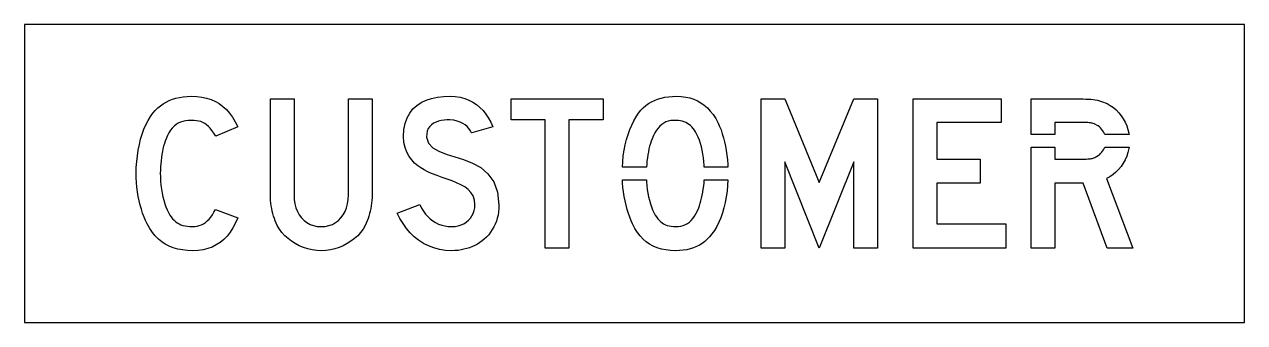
# Model space of a CAD drawing. Extents: x 0 to 49, y 0 to 12.
import ezdxf

# ---------------------------------------------------------------- set-up
doc = ezdxf.new("R2010")
doc.units = 0
doc.layers.add('CUT', color=7, linetype='Continuous')
doc.layers.add('OUTSIDE', color=1, linetype='Continuous')

msp = doc.modelspace()

# ---------------------------------------------------------------- linework, layer by layer
at = {"layer": 'CUT'}
for points in [[(8.003, 3.3462), (7.8578, 3.2262), (7.703, 3.1248), (7.5368, 3.042), (7.3598, 2.9778), (7.1726, 2.9316), (6.9734, 2.904), (6.7634, 2.895), (6.5486, 2.9016), (6.347, 2.9232), (6.1574, 2.9586), (5.9798, 3.0096), (5.8136, 3.075), (5.6582, 3.1554), (5.513, 3.2514), (5.3786, 3.3624), (5.2532, 3.4896), (5.1374, 3.633), (5.0306, 3.7926), (4.9316, 3.9684), (4.8656, 4.1046), (4.8038, 4.2498), (4.7474, 4.4028), (4.6958, 4.5636), (4.649, 4.7304), (4.6082, 4.9026), (4.5728, 5.0802), (4.5434, 5.2614), (4.52, 5.4456), (4.5032, 5.6328), (4.493, 5.8212), (4.4894, 6.0108), (4.4948, 6.2472), (4.5104, 6.4824), (4.5356, 6.7146), (4.571, 6.9426), (4.6154, 7.164), (4.6688, 7.3788), (4.7306, 7.5846), (4.8014, 7.7808), (4.8806, 7.9644), (4.967, 8.1354), (5.0618, 8.2914), (5.1632, 8.4318), (5.2562, 8.538), (5.3546, 8.6352), (5.4596, 8.7234), (5.5712, 8.8026), (5.6888, 8.8728), (5.8136, 8.934), (5.9444, 8.9862), (6.0818, 9.0288), (6.2264, 9.0624), (6.377, 9.0858), (6.5354, 9.1002), (6.7004, 9.105), (6.9194, 9.0972), (7.1258, 9.0732), (7.3184, 9.033), (7.4996, 8.976), (7.6688, 8.9016), (7.8266, 8.8104), (7.9742, 8.7018), (8.1116, 8.5752), (8.2394, 8.43), (8.3588, 8.2668), (8.4704, 8.085), (8.5736, 7.884), (7.6898, 7.5054), (7.6082, 7.6236), (7.5314, 7.7274), (7.4582, 7.8174), (7.3862, 7.8936), (7.3148, 7.9578), (7.2422, 8.0106), (7.1672, 8.0526), (7.088, 8.0856), (7.0028, 8.109), (6.911, 8.1252), (6.8108, 8.1342), (6.7004, 8.1366), (6.5828, 8.1324), (6.4718, 8.1186), (6.3674, 8.0958), (6.2696, 8.0628), (6.1778, 8.0196), (6.0926, 7.9656), (6.0122, 7.9008), (5.9378, 7.8252), (5.8682, 7.737), (5.804, 7.6374), (5.7446, 7.5252), (5.6894, 7.3998), (5.654, 7.3074), (5.6216, 7.2078), (5.5916, 7.1028), (5.564, 6.993), (5.54, 6.8784), (5.5184, 6.7608), (5.5004, 6.6396), (5.4854, 6.516), (5.4734, 6.3906), (5.465, 6.264), (5.4596, 6.1374), (5.4578, 6.0108), (5.4614, 5.8476), (5.4698, 5.6856), (5.4848, 5.5254), (5.5046, 5.3682), (5.5304, 5.2146), (5.561, 5.0658), (5.5958, 4.923), (5.636, 4.7862), (5.6804, 4.6578), (5.7284, 4.5372), (5.7812, 4.4268), (5.837, 4.3266), (5.891, 4.251), (5.948, 4.1826), (6.008, 4.1208), (6.0716, 4.0656), (6.1394, 4.0176), (6.2108, 3.9762), (6.2864, 3.9414), (6.3674, 3.9132), (6.4526, 3.891), (6.5438, 3.8754), (6.6398, 3.8664), (6.7424, 3.8634), (6.8402, 3.8676), (6.9338, 3.8808), (7.0232, 3.9036), (7.109, 3.9354), (7.1906, 3.9774), (7.2686, 4.029), (7.343, 4.0908), (7.4144, 4.1628), (7.4822, 4.245), (7.5476, 4.3386), (7.6094, 4.4424), (7.6688, 4.5576), (8.5736, 4.221), (8.4794, 4.0092), (8.3756, 3.816), (8.2616, 3.6408), (8.1374, 3.4842)], [(13.9298, 4.6992), (13.9118, 4.5918), (13.8896, 4.4868), (13.8644, 4.3842), (13.8356, 4.2834), (13.8038, 4.185), (13.7684, 4.0896), (13.7306, 3.996), (13.6898, 3.9054), (13.6028, 3.7614), (13.5002, 3.6258), (13.3838, 3.4986), (13.2548, 3.381), (13.1138, 3.2742), (12.9632, 3.1788), (12.8042, 3.096), (12.6368, 3.0258), (12.464, 2.97), (12.2864, 2.9286), (12.1046, 2.9034), (11.921, 2.895), (11.738, 2.9034), (11.5562, 2.9286), (11.3786, 2.97), (11.2058, 3.0258), (11.0384, 3.096), (10.8794, 3.1788), (10.7288, 3.2742), (10.5878, 3.381), (10.4588, 3.4986), (10.3424, 3.6258), (10.2398, 3.7614), (10.1528, 3.9054), (10.112, 3.996), (10.0742, 4.0896), (10.0388, 4.185), (10.007, 4.2834), (9.9782, 4.3842), (9.953, 4.4868), (9.9308, 4.5918), (9.9128, 4.6992), (9.8984, 4.8084), (9.8876, 4.9194), (9.8816, 5.0322), (9.8792, 5.1474), (9.8792, 9), (10.8266, 9), (10.8266, 5.1474), (10.8356, 4.9584), (10.8626, 4.782), (10.9058, 4.6182), (10.9652, 4.4682), (11.0402, 4.3332), (11.129, 4.2132), (11.2322, 4.1094), (11.3474, 4.023), (11.4752, 3.954), (11.6138, 3.9042), (11.7626, 3.8736), (11.921, 3.8634), (12.08, 3.8736), (12.2288, 3.9042), (12.3674, 3.954), (12.4952, 4.023), (12.6104, 4.1094), (12.7136, 4.2132), (12.8024, 4.3332), (12.8774, 4.4682), (12.9368, 4.6182), (12.98, 4.782), (13.007, 4.9584), (13.016, 5.1474), (13.016, 9), (13.9634, 9), (13.9634, 5.1474), (13.961, 5.0322), (13.955, 4.9194), (13.9442, 4.8084)], [(18.9518, 4.0812), (18.9056, 3.963), (18.8516, 3.8496), (18.7898, 3.741), (18.7208, 3.6366), (18.644, 3.5382), (18.56, 3.4452), (18.4688, 3.3576), (18.3818, 3.2868), (18.29, 3.2214), (18.1934, 3.1614), (18.0926, 3.1068), (17.9882, 3.0582), (17.879, 3.0156), (17.7668, 2.9796), (17.6516, 2.9496), (17.5334, 2.9256), (17.4122, 2.9088), (17.2886, 2.898), (17.1632, 2.895), (16.9112, 2.907), (16.6706, 2.9442), (16.4426, 3.0042), (16.226, 3.0864), (16.0226, 3.1896), (15.8318, 3.3132), (15.6542, 3.4554), (15.4904, 3.615), (15.3398, 3.792), (15.2036, 3.984), (15.0812, 4.1904), (14.9738, 4.4106), (15.8792, 4.7472), (15.9464, 4.6104), (16.0226, 4.4844), (16.1066, 4.3692), (16.1984, 4.2654), (16.2968, 4.173), (16.403, 4.092), (16.5152, 4.023), (16.634, 3.966), (16.7582, 3.9216), (16.8884, 3.8892), (17.0234, 3.87), (17.1632, 3.8634), (17.2964, 3.8712), (17.4218, 3.8934), (17.5388, 3.93), (17.6468, 3.9804), (17.7446, 4.0422), (17.8316, 4.116), (17.9078, 4.2), (17.9714, 4.2936), (18.0218, 4.3962), (18.059, 4.5066), (18.0818, 4.6236), (18.0896, 4.7472), (18.071, 4.9338), (18.0176, 5.0952), (17.933, 5.2344), (17.8208, 5.355), (17.6852, 5.4588), (17.5292, 5.55), (17.357, 5.631), (17.1728, 5.7048), (16.9796, 5.7744), (16.781, 5.8434), (16.5818, 5.9142), (16.3844, 5.9892), (16.2866, 6.0312), (16.1744, 6.0828), (16.0526, 6.1458), (15.9254, 6.2226), (15.7964, 6.3138), (15.6716, 6.4212), (15.5534, 6.546), (15.4472, 6.6894), (15.3572, 6.8538), (15.2876, 7.0404), (15.2426, 7.2498), (15.2264, 7.4844), (15.2432, 7.764), (15.2906, 8.0136), (15.3686, 8.235), (15.4736, 8.4282), (15.605, 8.5956), (15.761, 8.7366), (15.9386, 8.8536), (16.1372, 8.9472), (16.3544, 9.018), (16.5884, 9.0672), (16.838, 9.096), (17.1002, 9.105), (17.3048, 9.0954), (17.4986, 9.066), (17.6804, 9.018), (17.8514, 8.9526), (18.0104, 8.8698), (18.158, 8.7708), (18.2948, 8.6568), (18.4196, 8.5284), (18.533, 8.3856), (18.6356, 8.2308), (18.7262, 8.0628), (18.8054, 7.884), (17.9636, 7.6314), (17.9588, 7.6416), (17.9444, 7.6692), (17.9198, 7.7106), (17.8838, 7.7634), (17.8352, 7.8234), (17.774, 7.887), (17.6984, 7.9512), (17.6078, 8.0118), (17.5016, 8.067), (17.3786, 8.1114), (17.2382, 8.1432), (17.0792, 8.1576), (16.967, 8.1594), (16.8542, 8.1516), (16.742, 8.1354), (16.6334, 8.109), (16.5302, 8.0718), (16.4342, 8.0238), (16.349, 7.9638), (16.2758, 7.8912), (16.2176, 7.8054), (16.1762, 7.7064), (16.154, 7.5924), (16.1528, 7.4634), (16.2278, 7.2198), (16.3976, 7.0368), (16.6424, 6.8964), (16.9436, 6.7818), (17.2814, 6.6756), (17.6372, 6.5604), (17.9906, 6.42), (18.3236, 6.2358), (18.6158, 5.9916), (18.8486, 5.67), (19.0028, 5.2542), (19.058, 4.7262), (19.0538, 4.5906), (19.0406, 4.458), (19.0196, 4.329), (18.9896, 4.203)], [(20.9102, 8.1576), (19.5422, 8.1576), (19.5422, 9), (23.2472, 9), (23.2472, 8.1576), (21.8576, 8.1576), (21.8576, 3), (20.9102, 3)], [(27.2186, 6.9342), (27.1856, 7.0746), (27.1484, 7.209), (27.1064, 7.3368), (27.0596, 7.4568), (27.0086, 7.5696), (26.9528, 7.6734), (26.9042, 7.749), (26.8538, 7.8162), (26.8016, 7.8762), (26.7458, 7.9296), (26.6876, 7.9758), (26.6264, 8.016), (26.5616, 8.0496), (26.4926, 8.0778), (26.42, 8.1), (26.3426, 8.1174), (26.2604, 8.1294), (26.1734, 8.1366), (26.0612, 8.1366), (25.9556, 8.1264), (25.8566, 8.1048), (25.7636, 8.0724), (25.6766, 8.0286), (25.595, 7.9734), (25.5182, 7.9074), (25.4468, 7.8294), (25.3802, 7.74), (25.3178, 7.6386), (25.2596, 7.5252), (25.205, 7.3998), (25.1696, 7.3068), (25.1372, 7.2066), (25.1072, 7.0998), (25.0796, 6.9876), (25.0556, 6.8706), (25.034, 6.75), (25.016, 6.6264), (25.001, 6.5004), (24.989, 6.3726), (24.981, 6.251), (24.0115, 6.251), (24.026, 6.4746), (24.0512, 6.7086), (24.0854, 6.936), (24.1292, 7.1562), (24.1814, 7.3686), (24.242, 7.572), (24.311, 7.7658), (24.3872, 7.9494), (24.4706, 8.1222), (24.5612, 8.283), (24.6578, 8.4318), (24.7502, 8.5422), (24.848, 8.6424), (24.9512, 8.7324), (25.061, 8.8122), (25.1774, 8.8818), (25.2998, 8.9424), (25.43, 8.9928), (25.5668, 9.0336), (25.712, 9.0654), (25.8644, 9.0876), (26.0252, 9.1008), (26.195, 9.105), (26.3792, 9.0984), (26.555, 9.0768), (26.7212, 9.0414), (26.8784, 8.9904), (27.0278, 8.925), (27.1682, 8.8446), (27.3014, 8.7486), (27.4268, 8.6376), (27.545, 8.5104), (27.656, 8.367), (27.7598, 8.2074), (27.8582, 8.0316), (27.9188, 7.8954), (27.9752, 7.7502), (28.0268, 7.5972), (28.0736, 7.4364), (28.1156, 7.2696), (28.1528, 7.0974), (28.184, 6.9198), (28.2104, 6.7386), (28.2308, 6.5544), (28.2458, 6.3672), (28.2514, 6.251), (27.3035, 6.251), (27.3002, 6.3204), (27.287, 6.4806), (27.269, 6.6366), (27.2462, 6.7878)], [(30.5318, 6.4734), (30.5318, 3), (29.5844, 3), (29.5844, 9), (30.5318, 9), (31.9214, 5.6316), (33.311, 9), (34.2578, 9), (34.2578, 3), (33.311, 3), (33.311, 6.4734), (31.9214, 3)], [(39.2264, 8.0526), (36.6368, 8.0526), (36.6368, 6.579), (38.384, 6.579), (38.384, 5.6106), (36.6368, 5.6106), (36.6368, 3.9684), (39.416, 3.9684), (39.416, 3), (35.6894, 3), (35.6894, 9), (39.2264, 9)], [(43.2146, 7.8312), (43.1666, 7.8744), (43.1138, 7.9134), (43.058, 7.9476), (43.022, 7.9674), (42.9884, 7.9842), (42.9548, 7.9992), (42.9206, 8.0118), (42.8852, 8.0226), (42.8474, 8.0316), (42.806, 8.0388), (42.7604, 8.0442), (42.7088, 8.0478), (42.6506, 8.0508), (42.5846, 8.052), (42.5108, 8.0526), (41.3738, 8.0526), (41.3738, 7.5668), (40.4264, 7.5668), (40.4264, 9), (42.4052, 9), (42.518, 8.9988), (42.6254, 8.9964), (42.7268, 8.991), (42.824, 8.9838), (42.9164, 8.9736), (43.0052, 8.9604), (43.0904, 8.9442), (43.1726, 8.925), (43.2518, 8.9022), (43.3292, 8.8758), (43.4048, 8.8452), (43.4792, 8.8104), (43.6076, 8.7396), (43.7288, 8.6544), (43.8428, 8.556), (43.9478, 8.4462), (44.0432, 8.3262), (44.129, 8.1972), (44.2034, 8.061), (44.2664, 7.9188), (44.3168, 7.7712), (44.354, 7.6212), (44.3621, 7.5668), (43.389, 7.5668), (43.3646, 7.6224), (43.334, 7.6788), (43.2992, 7.7328), (43.259, 7.7838)], [(41.3738, 7.0648), (41.3738, 6.579), (42.5108, 6.579), (42.5804, 6.5796), (42.6434, 6.5808), (42.6998, 6.5838), (42.7508, 6.5874), (42.797, 6.5928), (42.8396, 6.6), (42.8792, 6.609), (42.9158, 6.6192), (42.9518, 6.6324), (42.9866, 6.6474), (43.022, 6.6642), (43.058, 6.684), (43.1138, 6.7182), (43.1666, 6.7572), (43.2146, 6.8004), (43.259, 6.8478), (43.2992, 6.8988), (43.334, 6.9528), (43.3646, 7.0092), (43.389, 7.0648), (44.3628, 7.0648), (44.3534, 7.002), (44.3168, 6.8478), (44.2658, 6.6984), (44.2022, 6.5538), (44.1266, 6.4158), (44.039, 6.2856), (43.9412, 6.165), (43.8338, 6.0546), (43.7168, 5.9562), (43.5914, 5.871), (43.4582, 5.8002), (44.5106, 3), (43.4792, 3), (42.5108, 5.6106), (41.3738, 5.6106), (41.3738, 3), (40.4264, 3), (40.4264, 7.0648)], [(28.0298, 4.4154), (27.9614, 4.2192), (27.8846, 4.0356), (27.8, 3.8646), (27.7064, 3.7086), (27.605, 3.5682), (27.518, 3.4578), (27.4244, 3.3576), (27.3248, 3.2676), (27.2192, 3.1878), (27.1076, 3.1182), (26.9894, 3.0576), (26.8652, 3.0072), (26.735, 2.9664), (26.5988, 2.9346), (26.456, 2.9124), (26.3072, 2.8992), (26.1524, 2.895), (25.9484, 2.9016), (25.757, 2.9232), (25.5782, 2.9586), (25.4102, 3.0096), (25.2536, 3.075), (25.1078, 3.1554), (24.9722, 3.2514), (24.8456, 3.3624), (24.7286, 3.4896), (24.62, 3.633), (24.5192, 3.7926), (24.4262, 3.9684), (24.365, 4.1004), (24.3074, 4.2438), (24.254, 4.3968), (24.2048, 4.5576), (24.1604, 4.7262), (24.1208, 4.9002), (24.0872, 5.0784), (24.0584, 5.2596), (24.0356, 5.4426), (24.0188, 5.6262), (24.012, 5.749), (24.9805, 5.749), (24.9842, 5.673), (24.9968, 5.5164), (25.0148, 5.3616), (25.0382, 5.2104), (25.0658, 5.0634), (25.0982, 4.9212), (25.136, 4.7856), (25.178, 4.6572), (25.2248, 4.5372), (25.2758, 4.4268), (25.3316, 4.3266), (25.3802, 4.251), (25.4318, 4.1826), (25.4864, 4.1208), (25.5446, 4.0656), (25.6058, 4.0176), (25.6712, 3.9762), (25.7402, 3.9414), (25.8134, 3.9132), (25.8914, 3.891), (25.9736, 3.8754), (26.0606, 3.8664), (26.1524, 3.8634), (26.2598, 3.8682), (26.36, 3.8826), (26.4542, 3.9078), (26.5424, 3.9426), (26.6252, 3.9882), (26.7026, 4.0446), (26.7752, 4.1118), (26.8436, 4.1904), (26.9078, 4.2804), (26.9678, 4.3824), (27.0248, 4.4958), (27.0788, 4.6212), (27.11, 4.7052), (27.14, 4.8), (27.1682, 4.9032), (27.1952, 5.013), (27.2198, 5.1294), (27.242, 5.25), (27.2618, 5.3736), (27.2786, 5.499), (27.2924, 5.6244), (27.302, 5.749), (28.2528, 5.749), (28.2386, 5.5176), (28.2152, 5.2854), (28.1822, 5.0574), (28.1402, 4.836), (28.0892, 4.6212)]]:
    msp.add_lwpolyline(points, close=True, dxfattribs=at)
at = {"layer": 'OUTSIDE'}
msp.add_lwpolyline([(0, 0), (49, 0), (49, 12), (0, 12)], close=True, dxfattribs=at)

doc.saveas('drawing.dxf')
